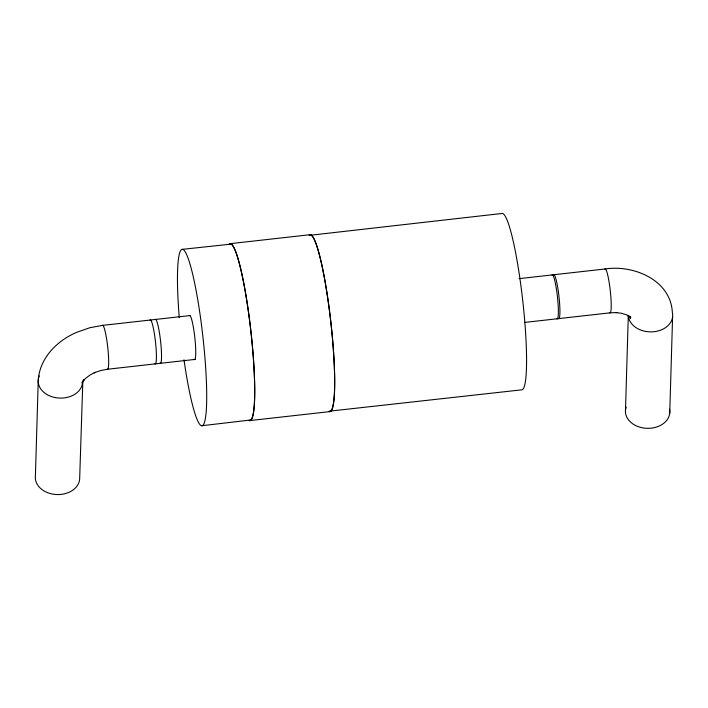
<?xml version="1.0" encoding="UTF-8"?>
<svg xmlns="http://www.w3.org/2000/svg" width="708" height="708" viewBox="0 0 708 708"><rect width="100%" height="100%" fill="white"/><g stroke="black" fill="none" stroke-linecap="round" stroke-linejoin="round"><path stroke-width="1.06" d="M82.827 381.258L79.641 479.413A22.187 16.718 1.7 0 1 55.808 494.494A22.187 16.718 1.7 0 1 35.4 476.263L38.259 379.815C39.905 357.841 57.233 340.53 76.721 332.326L89.739 327.76L102.279 325.414L189.939 315.582M625.5 410.038L628.297 315.777M669.741 413.189L672.6 316.733M82.668 381.391L82.163 383.214L84.075 379.577L82.119 382.302L85.482 378.47L89.907 375.098L95.164 372.337L94.102 372.806L100.766 370.523L107.758 369.213L195.417 359.372M201.718 425.747L250.8 419.977M229.755 243.72L309.723 234.746M518.999 278.651L604.836 269.013C633.589 264.482 670.892 279.987 672.37 312.706A22.187 16.718 1.7 0 1 652.785 331.822A22.187 16.718 1.7 0 1 628.315 315.6M524.486 322.441L610.314 312.812L617.279 312.555M249.402 420.632L329.37 411.658M182.452 249.34L231.02 244.127M615.739 312.573L621.491 313.272L626.615 314.856L630.872 317.264L627.766 315.485L630.58 318.246L628.067 315.246M150.016 320.06A22.187 2.708 83.6 0 1 155.494 342.017A22.187 2.708 83.6 0 1 154.848 363.841M179.274 317.75A88.757 10.832 83.6 0 1 190.045 264.234A88.757 10.832 83.6 0 1 206.347 409.454A88.757 10.832 83.6 0 1 183.992 359.735M189.346 315.644A22.187 2.708 83.6 0 1 194.824 337.601A22.187 2.708 83.6 0 1 194.169 359.425M229.339 244.34A88.757 10.832 83.6 0 1 250.818 330.795A88.757 10.832 83.6 0 1 249.11 420.189M309.263 235.029A89.093 10.877 83.6 0 1 330.822 321.813A89.093 10.877 83.6 0 1 329.114 411.56M229.295 244.003A89.093 10.877 83.6 0 1 250.853 330.786A89.093 10.877 83.6 0 1 249.145 420.534M82.5 382.966A22.187 16.718 1.7 0 1 56.012 397.728A22.187 16.718 1.7 0 1 39.312 375.877M102.279 325.414A22.187 2.708 83.6 0 1 107.749 347.371A22.187 2.708 83.6 0 1 107.103 369.204M155.141 319.485A22.187 2.708 83.6 0 1 160.61 341.442A22.187 2.708 83.6 0 1 159.964 363.266M669.503 409.153A22.187 16.718 1.7 0 1 646.572 428.305A22.187 16.718 1.7 0 1 626.173 407.056M604.836 269.013A22.187 2.708 83.6 0 1 610.305 290.97A22.187 2.708 83.6 0 1 609.659 312.794M551.975 274.943A22.187 2.708 83.6 0 1 557.444 296.9A22.187 2.708 83.6 0 1 556.798 318.733M553.523 274.775A22.187 2.708 83.6 0 1 558.993 296.732A22.187 2.708 83.6 0 1 558.346 318.556M502.317 213.435L309.299 235.366A88.757 10.832 83.6 0 1 330.778 321.821A88.757 10.832 83.6 0 1 329.078 411.215L521.584 389.851A88.757 10.832 83.6 0 0 522.955 302.59A88.757 10.832 83.6 0 0 502.317 213.435"/></g></svg>
